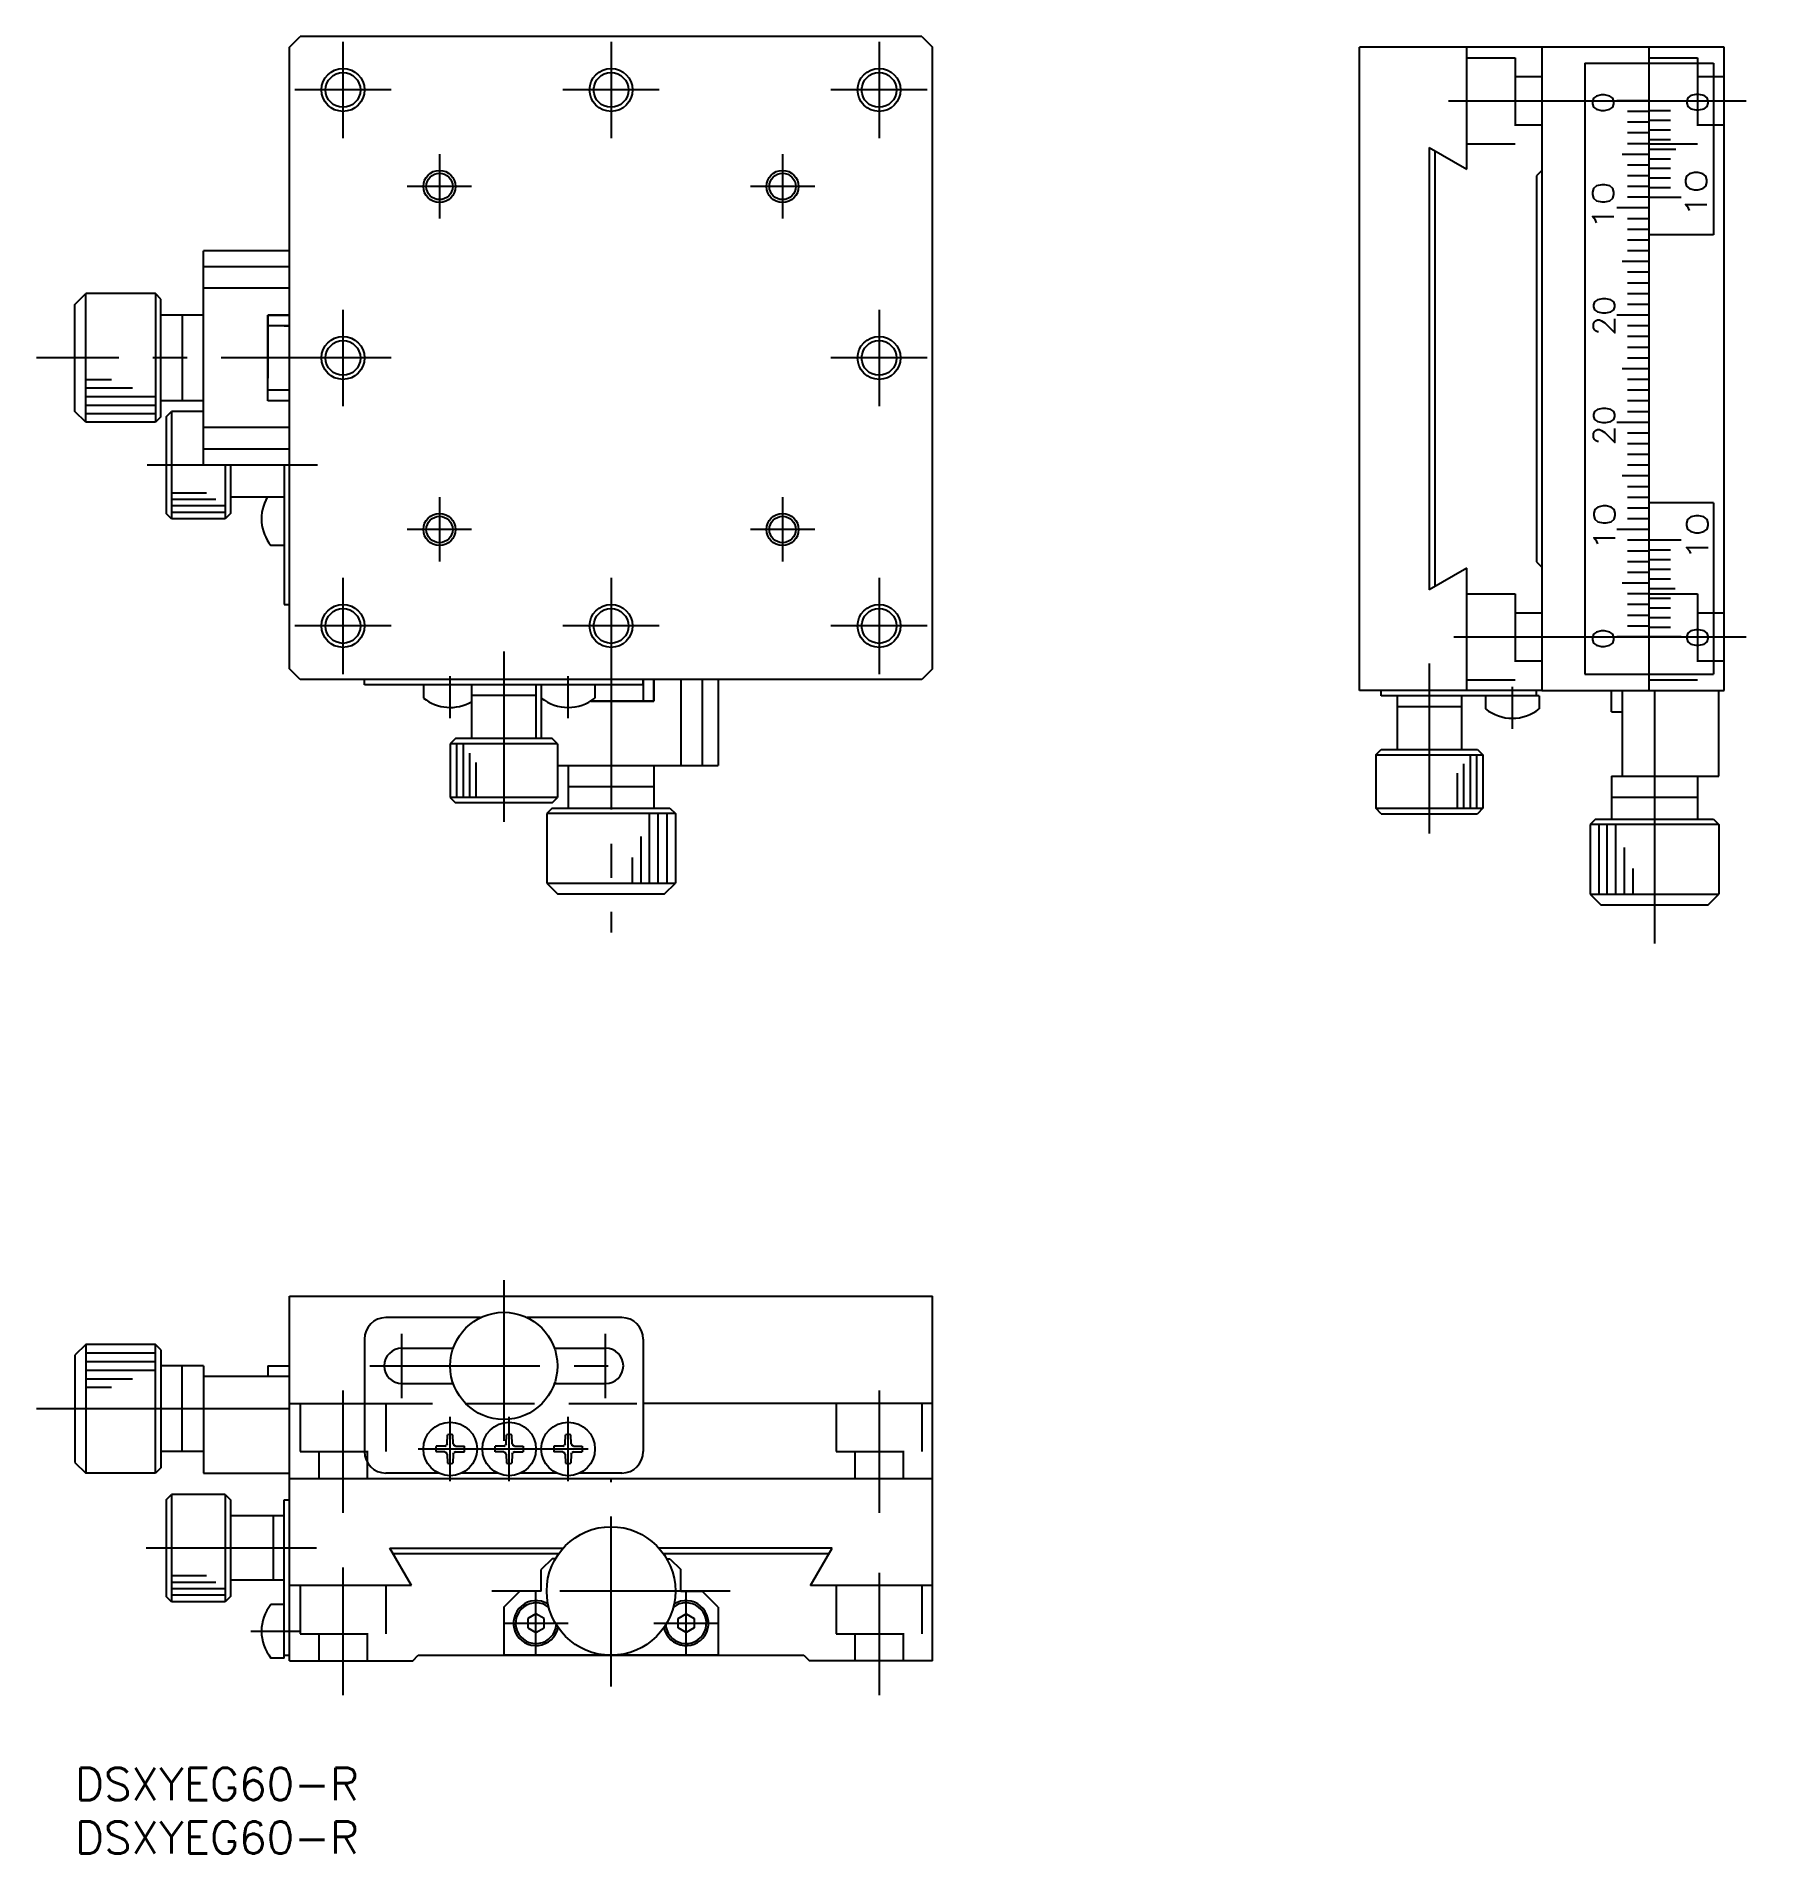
# Model space of a CAD drawing. Extents: x -4 to 157, y -8 to 162.
import ezdxf

# ---------------------------------------------------------------- set-up
doc = ezdxf.new("R2010")
doc.units = 0
doc.header["$LTSCALE"] = 0.5
doc.linetypes.add('CENTER', pattern=[50.8, 31.75, -6.35, 6.35, -6.35])
doc.linetypes.add('DASHED', pattern=[19.05, 12.7, -6.35])
for name, color, linetype in [('MSM_CENTER', 1, 'CENTER'), ('MSM_CONTINUOUS', 7, 'CONTINUOUS'), ('MSM_DASHED', 4, 'DASHED'), ('MSM_NARROW', 5, 'CONTINUOUS'), ('MSM_PART_NUMBER', 7, 'CONTINUOUS')]:
    doc.layers.add(name, color=color, linetype=linetype)
doc.styles.get("Standard").update_dxf_attribs({"font": 'txt.shx', "height": 3, "bigfont": 'bigfont.shx'})

# ---------------------------------------------------------------- blocks, each defined once
blk = doc.blocks.new('*U3')
at = {"layer": 'MSM_PART_NUMBER'}
blk.add_text('DSXYEG60-R', height=3, dxfattribs=at).set_placement((0, -3))
blk = doc.blocks.new('*U4')
at = {"layer": 'MSM_PART_NUMBER'}
blk.add_text('DSXYEG60-R', height=3, dxfattribs=at).set_placement((0, -8))

msp = doc.modelspace()

# ---------------------------------------------------------------- linework, layer by layer
at = {"layer": 'MSM_CENTER'}
for p, q in [((25, 161.02), (25, 152.02)), ((50, 161.02), (50, 152.02)), ((75, 161.02), (75, 152.02)), ((29.5, 156.52), (20.5, 156.52)), ((54.5, 156.52), (45.5, 156.52)), ((79.5, 156.52), (70.5, 156.52)), ((128.13, 155.51), (140.05, 155.51)), ((140.02, 155.51), (156.96, 155.51)), ((34, 150.52), (34, 144.52)), ((66, 150.52), (66, 144.52)), ((37, 147.52), (31, 147.52)), ((69, 147.52), (63, 147.52)), ((25, 136.02), (25, 127.02)), ((75, 136.02), (75, 127.02)), ((29.5, 131.52), (-3.6, 131.52)), ((79.5, 131.52), (70.5, 131.52)), ((22.61, 121.52), (4.63, 121.52)), ((34, 118.52), (34, 112.52)), ((66, 118.52), (66, 112.52)), ((37, 115.52), (31, 115.52)), ((69, 115.52), (63, 115.52)), ((25, 111.02), (25, 102.02)), ((50, 111.02), (50, 102.02)), ((75, 111.02), (75, 102.02)), ((29.5, 106.52), (20.5, 106.52)), ((54.5, 106.52), (45.5, 106.52)), ((50, 105.26), (50, 77.92)), ((79.5, 106.52), (70.5, 106.52)), ((128.63, 105.51), (140.05, 105.51)), ((140.02, 105.51), (156.96, 105.51)), ((40, 104.13), (40, 86.15)), ((35, 97.92), (35, 101.85)), ((46, 97.92), (46, 101.85)), ((126.33, 103.03), (126.33, 85.14)), ((134.08, 96.91), (134.08, 100.83)), ((147.33, 92.51), (147.33, 76.91)), ((40, 45.5), (40, 30.5)), ((30.5, 34.5), (30.5, 40.5)), ((49.5, 34.5), (49.5, 40.5)), ((27.5, 37.5), (52.5, 37.5)), ((25, 35.19), (25, 23.78)), ((75, 35.19), (75, 23.78)), ((12, 33.5), (-3.6, 33.5)), ((35, 26.75), (35, 32.75)), ((40.5, 26.75), (40.5, 32.75)), ((46, 26.75), (46, 32.75)), ((32, 29.75), (49, 29.75)), ((50, 7.59), (50, 27.03)), ((22.52, 20.5), (4.63, 20.5)), ((25, 18.69), (25, 6.78)), ((75, 18.19), (75, 6.78)), ((61.1, 16.5), (38.55, 16.5)), ((43, 10.5), (43, 16.5)), ((57, 10.5), (57, 16.5)), ((16.4, 12.75), (21.09, 12.75)), ((40, 13.5), (46, 13.5)), ((54, 13.5), (60, 13.5))]:
    msp.add_line(p, q, dxfattribs=at)
at = {"layer": 'MSM_CONTINUOUS'}
for p, q in [((20, 160.52), (21, 161.52)), ((79, 161.52), (21, 161.52)), ((79, 161.52), (80, 160.52)), ((20, 102.52), (20, 160.52)), ((80, 102.52), (80, 160.52)), ((136.83, 160.51), (119.83, 160.51)), ((119.83, 100.51), (119.83, 160.51)), ((129.83, 149.12), (129.83, 160.51)), ((153.83, 160.51), (136.83, 160.51)), ((136.83, 160.51), (136.83, 100.51)), ((146.83, 100.51), (146.83, 160.51)), ((153.83, 100.51), (153.83, 160.51)), ((140.83, 159.01), (152.83, 159.01)), ((140.83, 159.01), (140.83, 102.01)), ((152.83, 159.01), (152.83, 143.01)), ((146.83, 155.51), (143.83, 155.51)), ((146.83, 154.51), (144.83, 154.51)), ((146.83, 155.51), (149.83, 155.51)), ((146.83, 154.61), (148.83, 154.61)), ((146.83, 153.51), (144.83, 153.51)), ((146.83, 153.71), (148.83, 153.71)), ((146.83, 152.81), (148.83, 152.81)), ((126.33, 151.14), (129.83, 149.12)), ((126.33, 151.14), (126.33, 109.88)), ((146.83, 152.51), (144.83, 152.51)), ((146.83, 151.51), (144.83, 151.51)), ((146.83, 151.91), (148.83, 151.91)), ((146.83, 151.01), (149.32, 151.01)), ((126.83, 150.86), (126.83, 110.17)), ((146.83, 150.51), (144.33, 150.51)), ((146.83, 149.51), (144.83, 149.51)), ((146.83, 150.11), (148.83, 150.11)), ((146.83, 149.21), (148.83, 149.21)), ((136.83, 149.01), (136.33, 148.51)), ((136.33, 148.51), (136.33, 112.51)), ((146.83, 148.51), (144.83, 148.51)), ((146.83, 147.51), (144.83, 147.51)), ((146.83, 148.31), (148.83, 148.31)), ((146.83, 146.51), (144.83, 146.51)), ((146.83, 147.41), (148.83, 147.41)), ((146.83, 146.51), (149.83, 146.51)), ((146.83, 145.51), (143.83, 145.51)), ((146.83, 144.51), (144.83, 144.51)), ((146.83, 143.51), (144.83, 143.51)), ((146.83, 142.51), (144.83, 142.51)), ((152.83, 143.01), (146.83, 143.01)), ((20, 141.52), (12, 141.52)), ((12, 121.52), (12, 141.52)), ((146.83, 141.51), (144.83, 141.51)), ((20, 140.02), (12, 140.02)), ((146.83, 140.51), (144.33, 140.51)), ((146.83, 139.51), (144.83, 139.51)), ((0, 136.52), (1, 137.52)), ((7.5, 137.52), (1, 137.52)), ((1, 125.52), (1, 137.52)), ((8, 137.02), (7.5, 137.52)), ((7.5, 137.52), (7.5, 125.52)), ((20, 138.02), (12, 138.02)), ((146.83, 138.51), (144.83, 138.51)), ((146.83, 137.51), (144.83, 137.51)), ((0, 126.52), (0, 136.52)), ((8, 126.02), (8, 137.02)), ((146.83, 136.51), (144.83, 136.51)), ((12, 135.52), (8, 135.52)), ((10, 135.52), (10, 127.52)), ((18, 127.52), (18, 135.52)), ((18, 135.52), (20, 135.52)), ((20, 135.52), (18, 135.52)), ((18, 135.52), (18, 129.63)), ((20, 134.52), (18, 134.52)), ((20, 134.52), (18, 134.52)), ((19.5, 134.52), (20, 134.52)), ((146.83, 135.51), (143.83, 135.51)), ((146.83, 134.51), (144.83, 134.51)), ((146.83, 133.51), (144.83, 133.51)), ((146.83, 132.51), (144.83, 132.51)), ((146.83, 131.51), (144.83, 131.51)), ((146.83, 130.51), (144.33, 130.51)), ((146.83, 129.51), (144.83, 129.51)), ((12, 127.52), (8, 127.52)), ((20, 128.52), (18, 128.52)), ((20, 127.52), (18, 127.52)), ((146.83, 128.51), (144.83, 128.51)), ((146.83, 127.51), (144.83, 127.51)), ((1, 125.52), (0, 126.52)), ((7.5, 125.52), (1, 125.52)), ((8, 126.02), (7.5, 125.52)), ((8.5, 126.02), (9, 126.52)), ((8.5, 126.02), (8.5, 117.02)), ((12, 126.52), (9, 126.52)), ((9, 126.52), (9, 116.52)), ((146.83, 125.51), (143.83, 125.51)), ((146.83, 126.51), (144.83, 126.51)), ((20, 125.02), (12, 125.02)), ((19.5, 125.02), (14.5, 125.02)), ((19.5, 125.02), (18.28, 125.02)), ((146.83, 124.51), (144.83, 124.51)), ((20, 123.02), (12, 123.02)), ((146.83, 123.51), (144.83, 123.51)), ((146.83, 122.51), (144.83, 122.51)), ((20, 121.52), (12, 121.52)), ((14, 121.52), (14, 116.52)), ((14.5, 121.52), (14.5, 117.02)), ((19.5, 121.52), (19.5, 108.52)), ((146.83, 120.51), (144.33, 120.51)), ((146.83, 121.51), (144.83, 121.51)), ((146.83, 119.51), (144.83, 119.51)), ((9, 116.52), (8.5, 117.02)), ((14.5, 117.02), (14, 116.52)), ((19.5, 118.52), (14.5, 118.52)), ((146.83, 118.51), (144.83, 118.51)), ((146.83, 117.51), (144.83, 117.51)), ((152.83, 118.01), (146.83, 118.01)), ((152.83, 118.01), (152.83, 102.01)), ((14, 116.52), (9, 116.52)), ((146.83, 115.51), (143.83, 115.51)), ((146.83, 116.51), (144.83, 116.51)), ((19.5, 114.02), (18.28, 114.02)), ((149.83, 114.51), (144.83, 114.51)), ((146.83, 113.61), (148.83, 113.61)), ((129.83, 111.9), (126.33, 109.88)), ((129.83, 100.51), (129.83, 111.9)), ((136.33, 112.51), (136.83, 112.01)), ((146.83, 113.51), (144.83, 113.51)), ((146.83, 112.51), (144.83, 112.51)), ((146.83, 112.71), (148.83, 112.71)), ((146.83, 110.51), (144.33, 110.51)), ((146.83, 111.51), (144.83, 111.51)), ((146.83, 111.81), (148.83, 111.81)), ((146.83, 110.91), (148.83, 110.91)), ((19.5, 108.52), (20, 108.52)), ((146.83, 109.51), (144.83, 109.51)), ((146.83, 108.51), (144.83, 108.51)), ((146.83, 110.01), (149.27, 110.01)), ((146.83, 109.11), (148.83, 109.11)), ((146.83, 107.51), (144.83, 107.51)), ((146.83, 108.21), (148.83, 108.21)), ((146.83, 107.31), (148.83, 107.31)), ((149.83, 105.51), (143.83, 105.51)), ((146.83, 106.51), (144.83, 106.51)), ((146.83, 106.41), (148.83, 106.41)), ((21, 101.52), (20, 102.52)), ((80, 102.52), (79, 101.52)), ((140.83, 102.01), (152.83, 102.01)), ((79, 101.52), (21, 101.52)), ((27, 101.02), (27, 101.52)), ((53, 101.02), (27, 101.02)), ((32.5, 101.02), (32.5, 99.8)), ((37, 101.02), (37, 96.02)), ((43, 100.02), (37, 100.02)), ((43, 101.02), (43, 96.02)), ((43.5, 101.02), (43.5, 99.8)), ((43.5, 101.02), (43.5, 96.02)), ((43.5, 101.02), (43.5, 96.02)), ((48.5, 101.02), (48.5, 99.8)), ((53, 101.52), (53, 99.52)), ((53, 101.02), (53, 101.52)), ((53, 101.52), (53, 99.52)), ((54, 101.52), (54, 99.52)), ((54, 99.52), (54, 101.52)), ((56.5, 101.52), (56.5, 93.52)), ((58.5, 101.52), (58.5, 93.52)), ((60, 101.52), (60, 93.52)), ((136.83, 100.51), (119.83, 100.51)), ((121.83, 100.01), (121.83, 100.51)), ((136.33, 100.01), (136.33, 100.51)), ((136.83, 100.51), (153.83, 100.51)), ((143.33, 98.51), (143.33, 100.51)), ((144.33, 100.51), (144.33, 92.51)), ((147.33, 100.51), (147.33, 92.51)), ((153.33, 92.51), (153.33, 100.51)), ((54, 99.52), (48.11, 99.52)), ((48.11, 99.52), (54, 99.52)), ((136.58, 100.01), (121.83, 100.01)), ((123.33, 100.01), (123.33, 95.01)), ((123.33, 99.01), (129.33, 99.01)), ((129.33, 100.01), (129.33, 95.01)), ((131.58, 100.01), (131.58, 98.79)), ((136.58, 100.01), (136.58, 98.79)), ((143.33, 98.51), (144.33, 98.51)), ((35.5, 96.02), (35, 95.52)), ((35, 95.52), (35, 90.52)), ((45, 95.52), (35, 95.52)), ((44.5, 96.02), (35.5, 96.02)), ((45, 95.52), (44.5, 96.02)), ((45, 95.52), (45, 90.52)), ((121.33, 94.51), (121.83, 95.01)), ((121.83, 95.01), (130.83, 95.01)), ((130.83, 95.01), (131.33, 94.51)), ((45, 93.52), (60, 93.52)), ((46, 93.52), (46, 89.52)), ((54, 93.52), (54, 89.52)), ((121.33, 94.51), (121.33, 89.51)), ((121.33, 94.51), (131.33, 94.51)), ((131.33, 94.51), (131.33, 89.51)), ((143.33, 92.51), (153.33, 92.51)), ((143.33, 92.51), (143.33, 88.51)), ((151.33, 92.51), (151.33, 88.51)), ((35, 90.52), (35.5, 90.02)), ((45, 90.52), (35, 90.52)), ((44.5, 90.02), (35.5, 90.02)), ((44.5, 90.02), (45, 90.52)), ((54, 91.52), (46, 91.52)), ((151.33, 90.51), (143.33, 90.51)), ((44.5, 89.52), (44, 89.02)), ((44, 89.02), (44, 82.52)), ((56, 89.02), (44, 89.02)), ((44.5, 89.52), (55.5, 89.52)), ((55.5, 89.52), (56, 89.02)), ((56, 89.02), (56, 82.52)), ((121.83, 89.01), (121.33, 89.51)), ((121.33, 89.51), (131.33, 89.51)), ((121.83, 89.01), (130.83, 89.01)), ((131.33, 89.51), (130.83, 89.01)), ((141.83, 88.51), (141.33, 88.01)), ((141.83, 88.51), (152.83, 88.51)), ((152.83, 88.51), (153.33, 88.01)), ((153.33, 88.01), (141.33, 88.01)), ((141.33, 88.01), (141.33, 81.51)), ((153.33, 88.01), (153.33, 81.51)), ((44, 82.52), (45, 81.52)), ((44, 82.52), (56, 82.52)), ((45, 81.52), (55, 81.52)), ((55, 81.52), (56, 82.52)), ((141.33, 81.51), (153.33, 81.51)), ((141.33, 81.51), (142.33, 80.51)), ((152.33, 80.51), (153.33, 81.51)), ((142.33, 80.51), (152.33, 80.51)), ((20, 44), (80, 44)), ((20, 10), (20, 44)), ((80, 10), (80, 44)), ((37.82, 42), (29, 42)), ((51, 42), (42.18, 42)), ((1, 39.5), (0, 38.5)), ((7.5, 39.5), (1, 39.5)), ((1, 39.5), (1, 27.5)), ((8, 39), (7.5, 39.5)), ((7.5, 27.5), (7.5, 39.5)), ((8, 39), (8, 28)), ((27, 40), (27, 29.5)), ((30.5, 39.15), (35.21, 39.15)), ((44.79, 39.15), (49.5, 39.15)), ((53, 40), (53, 29.5)), ((0, 38.5), (0, 28.5)), ((12, 37.5), (8, 37.5)), ((10, 29.5), (10, 37.5)), ((12, 37.5), (12, 27.5)), ((18, 37.5), (18, 36.5)), ((18, 37.5), (20, 37.5)), ((20, 36.5), (12, 36.5)), ((30.5, 35.85), (35.35, 35.85)), ((44.65, 35.85), (49.5, 35.85)), ((20, 34), (27, 34)), ((80, 34), (53, 34)), ((20, 33.5), (12, 33.5)), ((34.73, 30.23), (34.74, 31.07)), ((35.27, 30.23), (35.26, 31.07)), ((40.23, 30.23), (40.24, 31.07)), ((40.77, 30.23), (40.76, 31.07)), ((45.73, 30.23), (45.74, 31.07)), ((46.27, 30.23), (46.26, 31.07)), ((12, 29.5), (8, 29.5)), ((34.5, 30.02), (33.68, 30.01)), ((34.5, 29.48), (33.68, 29.49)), ((34.5, 30.02), (34.67, 30.1)), ((34.5, 29.48), (34.67, 29.4)), ((34.73, 30.23), (34.67, 30.1)), ((34.73, 29.27), (34.67, 29.4)), ((34.73, 29.27), (34.74, 28.43)), ((35.27, 29.27), (35.26, 28.43)), ((35.27, 30.23), (35.33, 30.1)), ((35.27, 29.27), (35.33, 29.4)), ((35.5, 30.02), (35.33, 30.1)), ((35.5, 29.48), (35.33, 29.4)), ((35.5, 30.02), (36.32, 30.01)), ((35.5, 29.48), (36.32, 29.49)), ((40, 30.02), (39.18, 30.01)), ((40, 29.48), (39.18, 29.49)), ((40, 30.02), (40.17, 30.1)), ((40, 29.48), (40.17, 29.4)), ((40.23, 30.23), (40.17, 30.1)), ((40.23, 29.27), (40.17, 29.4)), ((40.23, 29.27), (40.24, 28.43)), ((40.77, 29.27), (40.76, 28.43)), ((40.77, 30.23), (40.83, 30.1)), ((40.77, 29.27), (40.83, 29.4)), ((41, 30.02), (40.83, 30.1)), ((41, 29.48), (40.83, 29.4)), ((41, 30.02), (41.82, 30.01)), ((41, 29.48), (41.82, 29.49)), ((45.5, 30.02), (44.68, 30.01)), ((45.5, 29.48), (44.68, 29.49)), ((45.5, 30.02), (45.67, 30.1)), ((45.5, 29.48), (45.67, 29.4)), ((45.73, 30.23), (45.67, 30.1)), ((45.73, 29.27), (45.67, 29.4)), ((45.73, 29.27), (45.74, 28.43)), ((46.27, 29.27), (46.26, 28.43)), ((46.27, 30.23), (46.33, 30.1)), ((46.27, 29.27), (46.33, 29.4)), ((46.5, 30.02), (46.33, 30.1)), ((46.5, 29.48), (46.33, 29.4)), ((46.5, 30.02), (47.32, 30.01)), ((46.5, 29.48), (47.32, 29.49)), ((0, 28.5), (1, 27.5)), ((7.5, 27.5), (1, 27.5)), ((8, 28), (7.5, 27.5)), ((12, 27.5), (20, 27.5)), ((33.91, 27.5), (29, 27.5)), ((39.41, 27.5), (36.09, 27.5)), ((44.91, 27.5), (41.59, 27.5)), ((51, 27.5), (47.09, 27.5)), ((8.5, 25), (9, 25.5)), ((14, 25.5), (9, 25.5)), ((9, 25.5), (9, 15.5)), ((14, 25.5), (14.5, 25)), ((14, 25.5), (14, 15.5)), ((20, 27), (80, 27)), ((8.5, 25), (8.5, 16)), ((14.5, 25), (14.5, 16)), ((19.5, 10.25), (19.5, 25)), ((19.5, 25), (20, 25)), ((19.5, 23.5), (14.5, 23.5)), ((18.5, 23.5), (18.5, 17.5)), ((29.37, 20.5), (45.53, 20.5)), ((31.39, 17), (29.37, 20.5)), ((70.63, 20.5), (54.47, 20.5)), ((68.61, 17), (70.63, 20.5)), ((29.65, 20), (45.13, 20)), ((44.5, 19.5), (43.5, 18.5)), ((44.8, 19.5), (44.5, 19.5)), ((54.87, 20), (70.35, 20)), ((55.2, 19.5), (55.5, 19.5)), ((55.5, 19.5), (56.5, 18.5)), ((19.5, 17.5), (14.5, 17.5)), ((31.39, 17), (20, 17)), ((43.5, 16.5), (43.5, 18.5)), ((56.5, 16.5), (56.5, 18.5)), ((80, 17), (68.61, 17)), ((9, 15.5), (8.5, 16)), ((14, 15.5), (9, 15.5)), ((14.5, 16), (14, 15.5)), ((40, 15), (41.5, 16.5)), ((43.5, 16.5), (41.5, 16.5)), ((56.5, 16.5), (58.5, 16.5)), ((60, 15), (58.5, 16.5)), ((19.5, 15.25), (18.28, 15.25)), ((40, 15), (40, 10.5)), ((43, 14.37), (42.25, 13.93)), ((42.25, 13.93), (42.25, 13.07)), ((43.75, 13.93), (43, 14.37)), ((43.75, 13.07), (43.75, 13.93)), ((56.25, 13.93), (57, 14.37)), ((56.25, 13.07), (56.25, 13.93)), ((57, 14.37), (57.75, 13.93)), ((57.75, 13.93), (57.75, 13.07)), ((60, 15), (60, 10.5)), ((42.25, 13.07), (43, 12.63)), ((43, 12.63), (43.75, 13.07)), ((57, 12.63), (56.25, 13.07)), ((57.75, 13.07), (57, 12.63)), ((19.5, 10.25), (18.28, 10.25)), ((19.5, 10.5), (20, 10.5)), ((31.5, 10), (32, 10.5)), ((32, 10.5), (68, 10.5)), ((60, 10.5), (40, 10.5)), ((68, 10.5), (68.5, 10)), ((20, 10), (31.5, 10)), ((80, 10), (68.5, 10))]:
    msp.add_line(p, q, dxfattribs=at)
for centre, radius in [((25, 156.52), 1.62), ((50, 156.52), 1.62), ((75, 156.52), 1.62), ((34, 147.52), 1.23), ((66, 147.52), 1.23), ((25, 131.52), 1.62), ((75, 131.52), 1.62), ((34, 115.52), 1.23), ((66, 115.52), 1.23), ((25, 106.52), 1.62), ((50, 106.52), 1.62), ((75, 106.52), 1.62), ((40, 37.5), 5), ((35, 29.75), 2.5), ((40.5, 29.75), 2.5), ((46, 29.75), 2.5), ((50, 16.5), 6)]:
    msp.add_circle(centre, radius, dxfattribs=at)
for centre, radius, start, end in [((21.4, 116.52), 4, 150, 218.6822), ((35, 102.92), 4, 231.3178, 300), ((46, 102.92), 4, 231.3178, 308.6822), ((134.08, 101.91), 4, 231.3178, 308.6822), ((29, 40), 2, 90, 180), ((51, 40), 2, 0, 90), ((30.5, 37.5), 1.65, 90, 270), ((49.5, 37.5), 1.65, 270, 90), ((35, 29.75), 1.35, 78.8959, 101.1041), ((40.5, 29.75), 1.35, 78.8959, 101.1041), ((46, 29.75), 1.35, 78.8959, 101.1041), ((29, 29.5), 2, 180, 270), ((35, 29.75), 1.35, 168.8959, 191.1041), ((35, 29.75), 1.35, 348.8959, 11.1041), ((40.5, 29.75), 1.35, 168.8959, 191.1041), ((40.5, 29.75), 1.35, 348.8959, 11.1041), ((46, 29.75), 1.35, 168.8959, 191.1041), ((46, 29.75), 1.35, 348.8959, 11.1041), ((51, 29.5), 2, 270, 0), ((35, 29.75), 1.35, 258.8959, 281.1041), ((40.5, 29.75), 1.35, 258.8959, 281.1041), ((46, 29.75), 1.35, 258.8959, 281.1041), ((43, 13.5), 2.1, 57.5424, 348.8548), ((43, 13.5), 1.9, 50.9549, 355.4423), ((57, 13.5), 2.1, 191.1452, 122.4576), ((57, 13.5), 1.9, 180, 129.0451), ((21.4, 12.75), 4, 141.3178, 218.6822)]:
    msp.add_arc(centre, radius, start, end, dxfattribs=at)
at = {"layer": 'MSM_DASHED'}
for p, q in [((129.83, 159.51), (134.33, 159.51)), ((134.33, 159.51), (134.33, 151.51)), ((146.83, 159.51), (151.33, 159.51)), ((151.33, 159.51), (151.33, 151.51)), ((134.33, 157.76), (136.83, 157.76)), ((151.33, 157.76), (153.83, 157.76)), ((134.33, 153.26), (136.83, 153.26)), ((151.33, 153.26), (153.83, 153.26)), ((129.83, 151.51), (134.33, 151.51)), ((146.83, 151.51), (151.33, 151.51)), ((129.83, 109.51), (134.33, 109.51)), ((134.33, 109.51), (134.33, 101.51)), ((146.83, 109.51), (151.33, 109.51)), ((151.33, 109.51), (151.33, 101.51)), ((134.33, 107.76), (136.83, 107.76)), ((151.33, 107.76), (153.83, 107.76)), ((134.33, 103.26), (136.83, 103.26)), ((151.33, 103.26), (153.83, 103.26)), ((129.83, 101.51), (134.33, 101.51)), ((146.83, 101.51), (151.33, 101.51)), ((21, 34), (21, 29.5)), ((27, 34), (53, 34)), ((29, 34), (29, 29.5)), ((71, 34), (71, 29.5)), ((79, 34), (79, 29.5)), ((21, 29.5), (29, 29.5)), ((22.75, 29.5), (22.75, 27)), ((27.25, 29.5), (27.25, 27)), ((71, 29.5), (79, 29.5)), ((72.75, 29.5), (72.75, 27)), ((77.25, 29.5), (77.25, 27)), ((21, 17), (21, 12.5)), ((29, 17), (29, 12.5)), ((71, 17), (71, 12.5)), ((79, 17), (79, 12.5)), ((21, 12.5), (29, 12.5)), ((22.75, 12.5), (22.75, 10)), ((27.25, 12.5), (27.25, 10)), ((71, 12.5), (79, 12.5)), ((72.75, 12.5), (72.75, 10)), ((77.25, 12.5), (77.25, 10))]:
    msp.add_line(p, q, dxfattribs=at)
at = {"layer": 'MSM_NARROW'}
for p, q in [((1, 129.52), (3.4, 129.52)), ((1, 128.72), (5.35, 128.72)), ((1, 127.92), (7.5, 127.92)), ((1, 127.12), (7.5, 127.12)), ((7.5, 126.32), (1, 126.32)), ((12.27, 118.92), (9, 118.92)), ((13.14, 118.32), (9, 118.32)), ((14, 117.72), (9, 117.72)), ((14, 117.12), (9, 117.12)), ((35.6, 95.52), (35.6, 90.52)), ((36.2, 95.52), (36.2, 90.52)), ((36.8, 94.66), (36.8, 90.52)), ((37.4, 93.79), (37.4, 90.52)), ((129.53, 93.65), (129.53, 89.51)), ((130.13, 94.51), (130.13, 89.51)), ((130.73, 94.51), (130.73, 89.51)), ((128.93, 92.78), (128.93, 89.51)), ((53.6, 82.52), (53.6, 89.02)), ((54.4, 82.52), (54.4, 89.02)), ((55.2, 89.02), (55.2, 82.52)), ((52.8, 82.52), (52.8, 86.87)), ((142.13, 88.01), (142.13, 81.51)), ((142.93, 81.51), (142.93, 88.01)), ((143.73, 81.51), (143.73, 88.01)), ((52, 82.52), (52, 84.92)), ((144.53, 81.51), (144.53, 85.86)), ((145.33, 81.51), (145.33, 83.91)), ((7.5, 38.7), (1, 38.7)), ((1, 37.9), (7.5, 37.9)), ((1, 37.1), (7.5, 37.1)), ((1, 36.3), (5.35, 36.3)), ((1, 35.5), (3.4, 35.5)), ((12.27, 17.9), (9, 17.9)), ((13.14, 17.3), (9, 17.3)), ((14, 16.7), (9, 16.7)), ((14, 16.1), (9, 16.1))]:
    msp.add_line(p, q, dxfattribs=at)
for centre, radius in [((25, 156.52), 2), ((50, 156.52), 2), ((75, 156.52), 2), ((34, 147.52), 1.5), ((66, 147.52), 1.5), ((25, 131.52), 2), ((75, 131.52), 2), ((34, 115.52), 1.5), ((66, 115.52), 1.5), ((25, 106.52), 2), ((50, 106.52), 2), ((75, 106.52), 2)]:
    msp.add_circle(centre, radius, dxfattribs=at)

# ---------------------------------------------------------------- block references
at = {"layer": 'MSM_CONTINUOUS'}
for name in ['*U3', '*U4']:
    msp.add_blockref(name, (0, 0), dxfattribs=at)

# ---------------------------------------------------------------- texts
for s, rotation, width, p in [('0', 270, 1.2, (141.54, 156.36)), ('0', 270, 1.2, (150.34, 156.41)), ('10', 90, 1.333333, (143.55, 143.45)), ('10', 90, 1.333333, (152.22, 144.58)), ('20', 90, 1.090909, (143.64, 133.58)), ('20', 90, 1.090909, (143.64, 123.36)), ('10', 90, 1.333333, (143.68, 113.5)), ('10', 90, 1.333333, (152.33, 112.58)), ('0', 270, 1.2, (141.54, 106.36)), ('0', 270, 1.2, (150.34, 106.48))]:
    msp.add_text(s, height=2, rotation=rotation, dxfattribs=dict(at, width=width)).set_placement(p)

doc.saveas('drawing.dxf')
